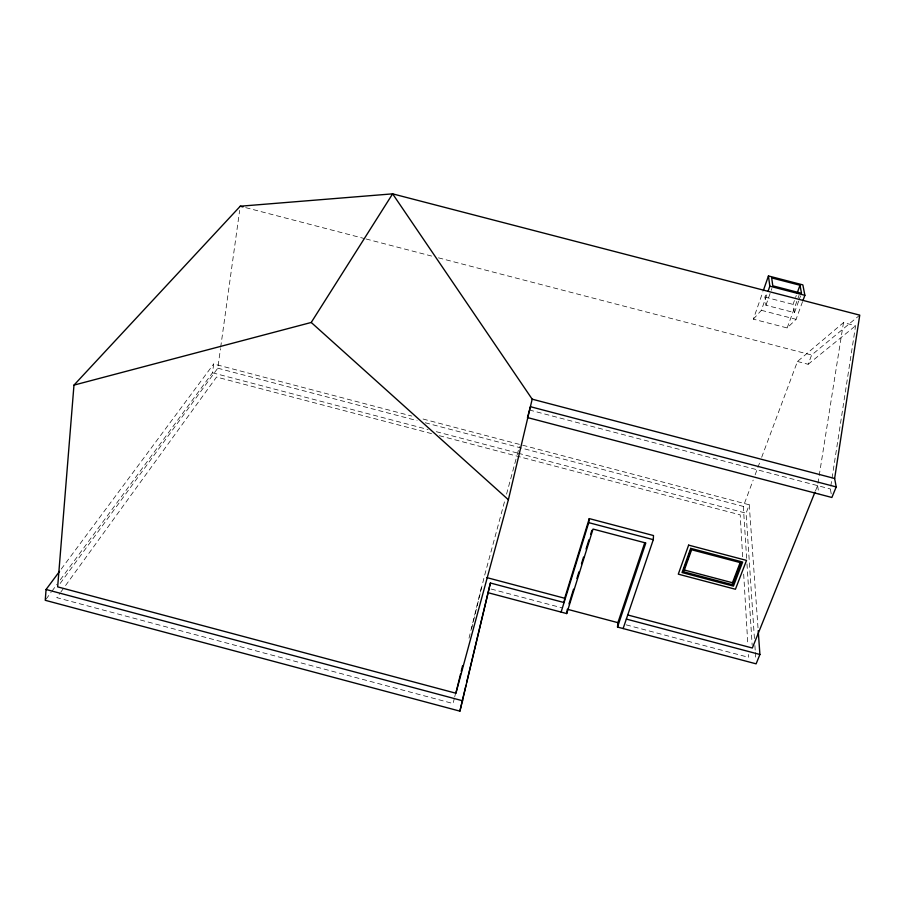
<?xml version="1.0" encoding="UTF-8"?>
<svg xmlns="http://www.w3.org/2000/svg" width="905" height="905" viewBox="0 0 905 905"><rect width="100%" height="100%" fill="white"/><g stroke="black" fill="none" stroke-linecap="round" stroke-linejoin="round"><path stroke-width="0.68" stroke-dasharray="4.53 3.39" d="M60.307 579.822L212.494 372.792L213.704 363.968L411.798 416.062M60.171 583.454L217.777 368.199L220.492 348.651M220.684 347.248L239.667 210.401M831.22 493.836L830.36 488.972L855.587 325.766L843.483 322.621L797.452 361.491L760.551 460.317M815.496 490.861L817.6 485.623L843.483 322.621M454.401 698.094L453.077 703.536L56.8 597.639L60.103 593.069M454.74 696.726L455.396 694.011M469.005 638.217L481.618 586.508M471.539 628.907L484.209 576.915L505.092 499.549M506.562 494.119L516.823 456.109M517.185 454.751L519.38 446.606M802.565 301.625L796.083 319.329L787.169 327.949L753.345 319.148L762.949 291.659M798.696 301.026L794.454 312.644L765.958 305.234L764.951 297.1L766.297 293.265M753.345 319.148L761.365 310.302L767.598 292.553M765.958 305.234L771.886 288.412M794.454 312.644L793.052 304.397L796.298 295.471M787.169 327.949L799.058 295.324M799.16 299.736L800.574 295.867M746.636 558.294L743.333 506.427L753.175 480.08M755.143 474.808L760.064 461.629M754.431 638.5L746.082 513.192L749.238 504.798L421.357 418.574M797.452 361.491L808.142 364.274L811.638 355.031L859.75 315.144M60.929 591.927L216.555 377.046L432.567 433.891M46.087 599.167L51.099 592.334M51.936 591.203L56.958 584.381M61.235 569.087L213.704 363.968M808.142 364.274L855.587 325.766M764.951 297.1L793.052 304.397M761.365 310.302L796.083 319.329M245.719 207.641L364.647 238.615M366.016 238.965L431.628 256.058M438.461 257.834L811.638 355.031M529.278 409.965L830.36 488.972M217.777 368.199L417.081 420.621M425.271 422.771L743.333 506.427M212.494 372.792L428.11 429.524M436.301 431.685L516.823 452.862M518.18 453.224L746.082 513.192M439.4 435.701L740.188 514.855L742.688 557.175M491.121 589.031L561.745 607.764M626.181 624.857L748.593 657.335L748.435 654.519M817.6 485.623L818.968 494.096M749.238 504.798L758.017 627.912M754.894 645.537L755.268 651.17M755.358 652.573L755.743 658.207M746.987 563.906L752.168 645.208M743.684 574.109L747.847 644.643"/><path stroke-width="1.36" d="M623.126 628.545L653.297 539.674L653.489 535.545L589.268 518.599L564.686 598.25L564.053 602.549L490.397 583.012L466.629 682.54M59.549 571.36L46.065 589.483L45.25 600.298L459.91 711.149L490.397 583.012M73.972 385.111L57.66 586.87L455.882 693.219L508.384 499.741L532.185 399.173L392.623 193.851L240.255 206.216L73.972 385.111L311.23 322.463L392.623 193.851L859.75 315.144L834.636 478.485L836.209 486.924L831.876 497.479L527.479 417.567L530.409 406.696L836.209 486.924M758.209 630.717L759.906 654.496L756.116 663.84L617.515 627.063L617.889 622.663L644.722 542.853M561.111 612.085L588.736 522.649L589.268 518.599M487.772 592.628L566.7 613.567L567.311 609.246L617.889 622.663M459.91 711.149L465.996 685.266M455.882 693.219L460.543 674.055M461.211 671.318L462.546 665.854M568.974 603.895L573.555 589.178M576.892 578.487L578.974 571.802M581.474 563.781L583.555 557.084M586.044 549.064L588.963 539.708M590.626 534.357L591.881 530.341M566.7 613.567L593.035 529.063L645.819 543L617.515 627.063M763.413 290.347L768.447 275.946L802.859 284.883L804.884 295.313L803.029 300.37M768.051 291.286L769.827 286.206L768.447 275.946M686.058 563.385L683.739 569.867L732.462 582.741L732.552 584.732L683.716 571.824L691.612 549.765L740.935 562.786L732.552 584.732M687.438 559.505L690.685 550.432M797.226 292.915L799.997 285.256L771.682 277.903L772.802 285.833L801.513 293.277L799.997 285.256M732.462 582.741L740.324 562.118M814.964 492.173L752.349 648.014L628.036 615.049M769.827 286.206L804.884 295.313M240.255 206.216L242.981 206.928M532.185 399.173L834.636 478.485M588.736 522.649L653.297 539.674M486.935 577.639L564.686 598.25M626.339 619.077L759.906 654.496M46.065 589.483L462.76 700.809M311.23 322.463L508.384 499.741M688.626 545.127L678.298 574.155L735.437 589.257L746.512 560.399L688.626 545.127M690.696 548.34L682.042 572.537L733.446 586.123L742.654 562.05L690.696 548.34"/></g></svg>
